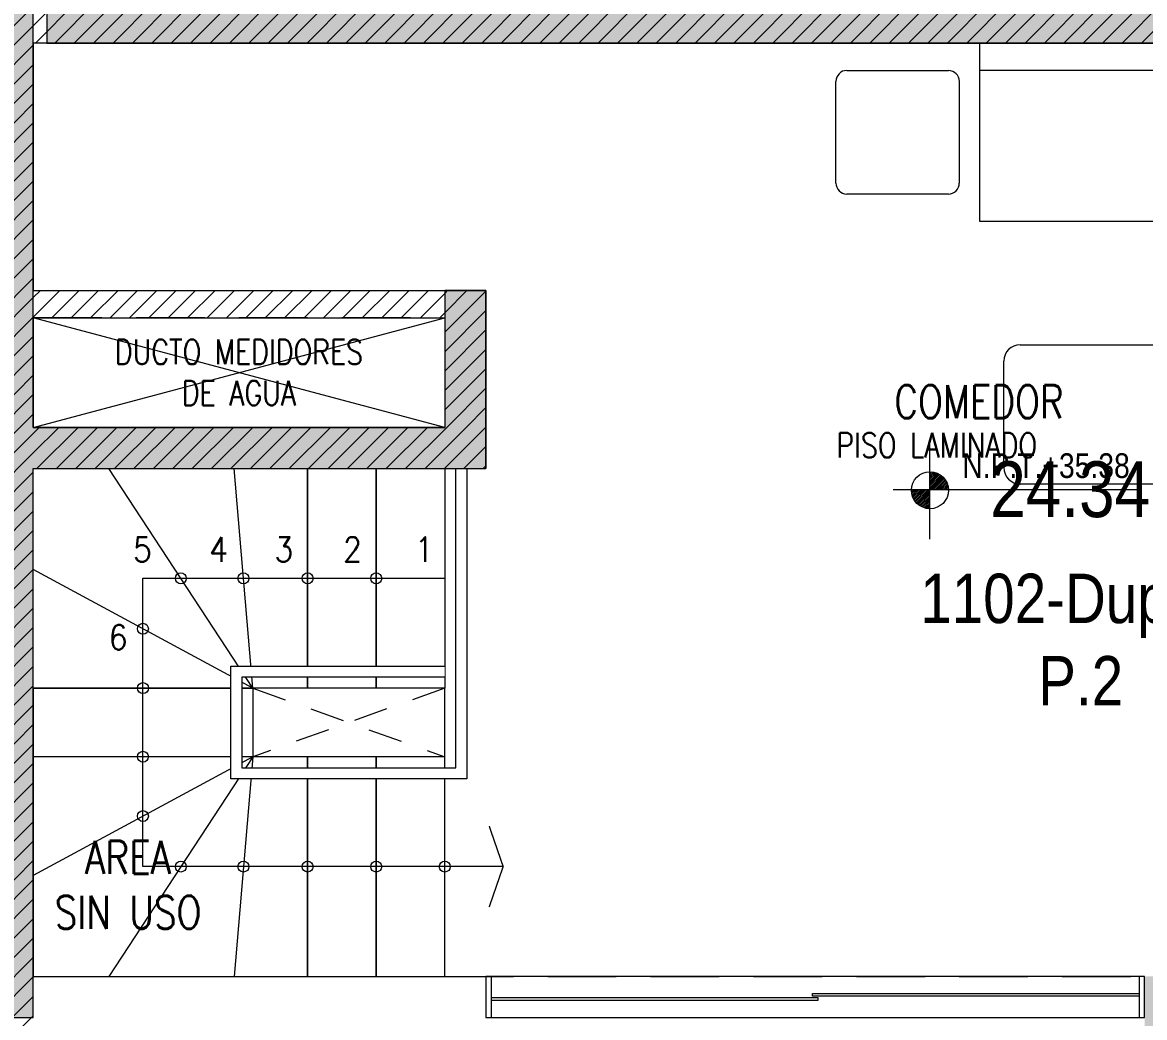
# Model space of a CAD drawing. Header units: millimetres. Extents: x 3738 to 3833, y 1327 to 1657.
# Drawn here: x 3808.133 to 3812.222, y 1385.038 to 1388.663 of the extents above; entities that cross this region are included whole.
import ezdxf
from ezdxf import colors
from ezdxf.entities.mleader import LeaderData, LeaderLine
from ezdxf.enums import TextEntityAlignment as Align
from ezdxf.math import Vec2, Vec3

# ---------------------------------------------------------------- set-up
doc = ezdxf.new("R2010")
doc.units = ezdxf.units.MM
doc.set_wipeout_variables(frame=1)
doc.linetypes.add('HIDDEN2', pattern=[0.1875, 0.125, -0.0625])
doc.linetypes.add('X-REF_DP_Arquitectura$0$HIDDEN', pattern=[0.375, 0.25, -0.125])
doc.layers.get('0').update_dxf_attribs({"color": 251, "lineweight": 9})
for name, color, linetype, lineweight in [('A-COCINAS-LAV', 251, 'Continuous', 13), ('A-LINEAS', 251, 'Continuous', 13), ('A-MOBILIARIO', 251, 'Continuous', 13), ('A-MURO BAJO', 251, 'Continuous', 13), ('A-MUROS', 251, 'Continuous', 13), ('A-NIVELES-NPT', 251, 'Continuous', 13), ('A-NUMERACIONDEP', 251, 'Continuous', 13), ('A-PROYECCIONES', 251, 'HIDDEN2', 13), ('A-TEXTO-ACABADO PISO', 251, 'Continuous', 13), ('A-TEXTO-AMBIENTE', 251, 'Continuous', 13), ('A-ÁREA TEXTO', 251, 'Continuous', 13), ('A_20_Estructuras', 251, 'Continuous', 13), ('A_50_TextoAmbiente', 251, 'Continuous', 13), ('A_50_TextoIndicaciones', 251, 'Continuous', 13), ('A_50_Vigas', 251, 'X-REF_DP_Arquitectura$0$HIDDEN', 13), ('A_60_HatchEstructuras', 251, 'Continuous', 13), ('DLP_MOBILIARIO FIJO', 251, 'Continuous', 13), ('MURO CF 120', 251, 'Continuous', 13), ('MURO CF 60', 251, 'Continuous', 13)]:
    doc.layers.add(name, color=color, linetype=linetype, lineweight=lineweight)
doc.styles.add('R80', font='ARIALN.TTF', dxfattribs={"height": 2.03})
doc.styles.add('R80-100', font='ARIALN.TTF', dxfattribs={"height": 0.2032})
doc.styles.add('ROMANS', font='romans.shx', dxfattribs={"width": 0.8})
pattern_1 = [(45, (-21.67, -43.67528), (-0.03535534, 0.03535534), [])]

# ---------------------------------------------------------------- blocks, each defined once
blk = doc.blocks.new('EF-P13')
at = {"layer": 'A_60_HatchEstructuras'}
h = blk.add_hatch(color=256, dxfattribs=at)
h.dxf.hatch_style = 1
h.paths.add_polyline_path([(44, -3.25), (42.4, -3.25), (42.4, -3.45), (44, -3.45)])
h.paths.add_polyline_path([(44, -10.4), (42.4, -10.4), (42.4, -10.6), (44, -10.6)])
h.paths.add_polyline_path([(40, -5.3), (38.35, -5.3), (38.35, -3.2999), (38.2, -3.2999), (38.2, -6.85), (38.2, -7), (38.2, -10.5501), (38.35, -10.5501), (38.35, -8.55), (40, -8.55), (40, -7.9009), (39.8499, -7.9009), (39.8499, -8.4), (38.35, -8.4), (38.35, -5.45), (39.8499, -5.45), (39.8499, -5.9491), (40, -5.9491)])
h.paths.add_polyline_path([(45.75, -4.3), (43.85, -4.3), (43.85, -4.45), (45.6, -4.45), (45.6, -6.85), (38.4, -6.85), (38.4, -7), (45.6, -7), (45.6, -9.4), (43.85, -9.4), (43.85, -9.55), (45.75, -9.55)])
at = {"layer": 'A_20_Estructuras'}
for points in [[(40, -5.3), (38.35, -5.3), (38.35, -3.2999), (38.2, -3.2999), (38.2, -6.85), (38.2, -7), (38.2, -10.5501), (38.35, -10.5501), (38.35, -8.55), (40, -8.55), (40, -7.9009), (39.8499, -7.9009), (39.8499, -8.4), (38.35, -8.4), (38.35, -5.45), (39.8499, -5.45), (39.8499, -5.9491), (40, -5.9491)], [(45.75, -4.3), (43.85, -4.3), (43.85, -4.45), (45.6, -4.45), (45.6, -6.85), (38.4, -6.85), (38.4, -7), (45.6, -7), (45.6, -9.4), (43.85, -9.4), (43.85, -9.55), (45.75, -9.55)]]:
    blk.add_lwpolyline(points, close=True, dxfattribs=at)
at = {"layer": 'A_50_Vigas'}
blk.add_line((38.35, -8, 0), (39.85, -8, 0), dxfattribs=at)
blk.add_lwpolyline([(38.35, -10.4001), (42.4, -10.4001)], dxfattribs=at)
blk = doc.blocks.new('_Dot')
at = {"color": 0, "linetype": 'ByBlock', "lineweight": -2}
blk.add_line((-0.5, 0), (-1, 0), dxfattribs=at)
at = {"color": 0, "linetype": 'ByBlock', "const_width": 0.5}
blk.add_lwpolyline([(-0.25, 0, 1), (0.25, 0, 1)], format="xyb", close=True, dxfattribs=at)
blk = doc.blocks.new('TEXTO AMBIENTES P11')
at = {"layer": 'A-TEXTO-ACABADO PISO', "insert": (41.6427, -8.4202), "char_height": 0.09, "attachment_point": 2, "rotation": 360, "style": 'ROMANS'}
blk.add_mtext_dynamic_manual_height_columns('PISO LAMINADO', width=1.20225, gutter_width=12.5, heights=[0], dxfattribs=at)
at = {"layer": 'A-TEXTO-AMBIENTE', "style": 'ROMANS', "width": 0.8}
blk.add_text('COMEDOR', height=0.12, dxfattribs=at).set_placement((41.7967, -8.3666), align=Align.CENTER)
at = {"layer": 'A-TEXTO-AMBIENTE', "insert": (38.6957, -9.9064, 0), "char_height": 0.12, "width": 0.588602, "attachment_point": 2, "style": 'ROMANS'}
blk.add_mtext('AREA SIN USO', dxfattribs=at)
blk = doc.blocks.new('TEXTO DUCTOS PT')
at = {"layer": 'A_50_TextoIndicaciones', "insert": (39.1, -8.2), "char_height": 0.09, "width": 1.064578, "attachment_point": 5, "style": 'ROMANS'}
blk.add_mtext('\\pxsm1,qc,t16;DUCTO MEDIDORES DE AGUA', dxfattribs=at)
blk = doc.blocks.new('MESITA FLAT 9')
for p, q in [((-0.185, 0), (0.185, 0)), ((-0.225, -0.41), (-0.225, -0.04)), ((0.225, -0.04), (0.225, -0.41)), ((0.185, -0.45), (-0.185, -0.45))]:
    blk.add_line(p, q)
for centre, start, end in [((-0.185, -0.04), 90, 180), ((0.185, -0.04), 360, 90), ((-0.1853, -0.41), 180, 270), ((0.185, -0.41), 270, 0)]:
    blk.add_arc(centre, 0.04, start, end)
blk = doc.blocks.new('MESA CENTRO')
for p, q in [((-0.1937, 0), (0.1937, 0)), ((-0.2537, -0.9421), (-0.2537, -0.06)), ((0.2537, -0.06), (0.2537, -0.9421)), ((0.1937, -1.0021), (-0.1937, -1.0021))]:
    blk.add_line(p, q)
for centre, start, end in [((-0.1937, -0.06), 90, 180), ((0.1937, -0.06), 0, 90), ((-0.1937, -0.9421), 180, 270), ((0.1937, -0.9421), 270, 0)]:
    blk.add_arc(centre, 0.06, start, end)
blk = doc.blocks.new('SOFA SEC')
for p, q in [((0, 0.65), (0.1, 0.65)), ((0.1, 0.65), (0.1, 0.1)), ((0.5, 0.65), (0.1, 0.65)), ((0.75, 0.65), (0.75, 0.1)), ((1.4, 0.65), (1.4, 0.1)), ((0.1, 0.1), (2.05, 0.1))]:
    blk.add_line(p, q)
blk.add_lwpolyline([(0.5, 1.55), (0.5, 0.65), (2.05, 0.65), (2.05, 0), (0, 0), (0, 1.55)], close=True)
blk = doc.blocks.new('ESC2')
at = {"layer": 'A-LINEAS', "color": 4, "const_width": 0.005}
blk.add_lwpolyline([(-1.6618, 1.5974), (-1.7127, 1.45), (-1.6618, 1.3026)], dxfattribs=at)
at = {"layer": 'A-LINEAS', "linetype": 'Continuous'}
for centre in [(-1.5, 1.45), (-1.25, 1.45), (-1, 1.45), (-0.7663, 1.45), (-0.5381, 1.45), (-0.4, 1.2662), (-0.4, 1.05), (-0.4001, 0.8), (-0.4, 0.5839), (-0.5381, 0.4)]:
    blk.add_circle(centre, 0.02, dxfattribs=at)
at = {"layer": 'A-MURO BAJO'}
for p, q in [((-1, 1.85), (-1, 1.05)), ((0, 1.85), (-1, 1.85)), ((0, 0.8), (0, 1.85)), ((-1, 1.05), (0, 1.05))]:
    blk.add_line(p, q, dxfattribs=at)
for points in [[(-1.5, 1.05), (-1.25, 1.05), (-1.25, 1.85), (-1.5, 1.85)], [(-1.25, 1.05), (-1, 1.05), (-1, 1.85), (-1.25, 1.85)], [(-1.5, 0.8), (-1.25, 0.8), (-1.25, 0), (-1.5, 0)], [(-1.25, 0.8), (-1, 0.8), (-1, 0), (-1.25, 0)], [(-1, 0.8), (0, 0.8), (0, 0), (-1, 0)]]:
    blk.add_lwpolyline(points, close=True, dxfattribs=at)
for points in [[(-0.8, 1.05), (-0.7326, 1.85)], [(-0.8, 1.05), (-0.2763, 1.85)], [(-0.8, 1.05), (0, 1.4825)], [(-0.0003, 0.8), (-0.8, 0.8), (-0.8, 1.05)], [(-0.8, 0.8), (-0.7326, 0)], [(-0.8, 0.8), (-0.2763, 0)], [(-0.8, 0.8), (0, 0.3675)]]:
    blk.add_lwpolyline(points, dxfattribs=at)
blk.add_wipeout([(-1.54, 0), (-1.58, 0), (-1.58, 1.13), (-0.72, 1.13), (-0.72, 0.72), (-1.5, 0.72), (-1.5, 0.76), (-0.76, 0.76), (-0.76, 1.09), (-1.54, 1.09), (-1.54, 0.9061)]).dxf.layer = 'A-COCINAS-LAV'
at = {"layer": 'A-COCINAS-LAV'}
for points in [[(-1.58, 0), (-1.58, 1.13), (-0.72, 1.13), (-0.72, 0.72), (-1.5, 0.72)], [(-1.5, 0.76), (-0.76, 0.76), (-0.76, 1.09), (-1.54, 1.09), (-1.54, 0)]]:
    blk.add_lwpolyline(points, dxfattribs=at)
at = {"layer": 'A-LINEAS', "linetype": 'Continuous'}
blk.add_lwpolyline([(-1.7127, 1.45), (-0.4, 1.45), (-0.4, 0.4), (-1.5, 0.4)], dxfattribs=at)
for centre in [(-1.25, 0.4), (-1, 0.4), (-0.7663, 0.4)]:
    blk.add_circle(centre, 0.02, dxfattribs=at)
at = {"layer": 'A-MURO BAJO'}
blk.add_line((-1.5, 1.05), (-1.5, 0.8), dxfattribs=at)
at = {"layer": 'A-PROYECCIONES'}
blk.add_line((-1.5, 0.8), (-0.8, 1.05), dxfattribs=at)
blk.add_lwpolyline([(-0.8, 0.8), (-1.5, 1.05)], dxfattribs=at)
blk = doc.blocks.new('DPTO 65_D2')
at = {"layer": 'A-LINEAS'}
for p, q in [((1.4999, 1.4), (0, 1.0009)), ((0, 1.4), (1.4999, 1.0009))]:
    blk.add_line(p, q, dxfattribs=at)
at = {"layer": 'A-MURO BAJO', "color": 7}
blk.add_line((-0.1701, 3.55, 0), (-2.53, 3.55), dxfattribs=at)
at = {"layer": 'A-MUROS'}
for p, q in [((1.4999, 1.4), (0, 1.4)), ((0, 1.0009), (0, 1.4)), ((1.4999, 1.0009), (1.4999, 1.4)), ((1.4999, 1.0009), (0, 1.0009)), ((1.4999, 0.9009), (-0.1501, 0.9009)), ((1.4999, 0), (1.4999, 0.9009)), ((-4.0001, 0), (1.4999, 0))]:
    blk.add_line(p, q, dxfattribs=at)
at = {"layer": 'DLP_MOBILIARIO FIJO', "color": 6, "elevation": 0}
blk.add_lwpolyline([(-2.55, 3.4), (-2.53, 3.4), (-2.53, 3.55), (-2.55, 3.55)], close=True, dxfattribs=at)
at = {"layer": 'DLP_MOBILIARIO FIJO', "elevation": 0}
for points in [[(-1.36, 3.4875), (-0.1701, 3.4875), (-0.1701, 3.4775), (-1.36, 3.4775)], [(-1.34, 3.4625), (-2.53, 3.4625), (-2.53, 3.4725), (-1.34, 3.4725)]]:
    blk.add_lwpolyline(points, close=True, dxfattribs=at)
blk.add_blockref('ESC2', (1.4999, 1.55))
at = {"layer": 'A-MOBILIARIO'}
for name, p, rotation in [('MESA CENTRO', (-3.0392, 1.3527, 0), 89.99997742088814), ('SOFA SEC', (-4.0001, 0), 359.9995671478982), ('MESITA FLAT 9', (-1.6501, 0.55), 359.9999175160668)]:
    blk.add_blockref(name, p, dxfattribs=dict(at, rotation=rotation))
at = {"layer": 'A-MURO BAJO', "color": 7}
blk.add_line((-2.53, 3.4, 0), (-0.1701, 3.4, 0), dxfattribs=at)
at = {"layer": 'A-MUROS'}
for p, q in [((-0.1501, 3.4), (-0.1501, 3.55)), ((1.4999, 3.4001), (-0.1501, 3.4)), ((1.4999, 3.4001), (1.4999, 1.55)), ((1.4999, 1.55), (-0.1501, 1.55)), ((-0.1501, 0.9009), (-0.1501, 1.55))]:
    blk.add_line(p, q, dxfattribs=at)
at = {"layer": 'DLP_MOBILIARIO FIJO', "color": 6, "elevation": 0}
blk.add_lwpolyline([(-0.1701, 3.4), (-0.1501, 3.4), (-0.1501, 3.55), (-0.1701, 3.55)], close=True, dxfattribs=at)
blk = doc.blocks.new('TC_P11')
at = {"rotation": 180}
blk.add_blockref('DPTO 65_D2', (41.1999, -45.95), dxfattribs=at)
for p, q in [((39.7, -47.3509), (41.2, -46.9509)), ((41.1999, -47.3509), (39.7, -46.9509))]:
    blk.add_line(p, q)
blk = doc.blocks.new('SIM NIVEL PLANTA')
at = {"linetype": 'Continuous'}
h = blk.add_hatch(dxfattribs=at)
h.set_pattern_fill('_USER', color=0, scale=0.089997, angle=45, style=0, pattern_type=0)
h.set_pattern_definition([(45, (31854.49523, 23864.84028), (-0.06363728001, 0.06363728001), [])])
h.paths.add_polyline_path([(-17.329, 0), (-15.979, 0, 0.409209), (-17.329, 1.327)])
h.paths.add_polyline_path([(-18.679, 0, 0.004279), (-18.679, -0.023, 0.414214), (-17.329, -1.373), (-17.329, 0)])
at = {"color": 0}
for p, q in [((-17.329, -3.577), (-17.329, 3.344)), ((-2, 0), (-20, 0))]:
    blk.add_line(p, q, dxfattribs=at)
at = {"color": 0, "linetype": 'Continuous'}
blk.add_circle((-17.329, -0.023), 1.35, dxfattribs=at)
at = {"color": 0, "style": 'R80'}
blk.add_attdef('N.P.T.+0.00', text='', height=1.8, dxfattribs=at).set_placement((-8.871, 1.774), align=Align.MIDDLE_CENTER)
blk = doc.blocks.new('NIVELES')
at = {"layer": 'A-NIVELES-NPT'}
ref = blk.add_blockref('SIM NIVEL PLANTA', (16.834, -108.1537, 0), dxfattribs=dict(at, xscale=0.05, yscale=0.05, zscale=0.05))
ref.add_attrib('N.P.T.+0.00', 'N.P.T.+35.38', dxfattribs={"layer": '0', "height": 0.09, "style": 'R80'}).set_placement((16.3905, -108.0651, 0), align=Align.MIDDLE_CENTER)
blk = doc.blocks.new('TEXTO NOTAS P11')
at = {"layer": 'A_50_TextoIndicaciones', "style": 'ROMANS', "width": 0.9}
for s, p in [('5', (38.7832, -8.8895)), ('4', (39.0606, -8.8895)), ('3', (39.2982, -8.8895)), ('2', (39.5482, -8.8895)), ('1', (39.8098, -8.8895)), ('6', (38.6943, -9.21))]:
    blk.add_text(s, height=0.09, dxfattribs=at).set_placement(p, align=Align.RIGHT)
blk = doc.blocks.new('TORRE F HATCH CORTAFUEGO')
at = {"layer": 'MURO CF 60'}
h = blk.add_hatch(dxfattribs=at)
h.set_pattern_fill('_USER', color=256, scale=0.05, angle=45, pattern_type=0)
h.set_pattern_definition(pattern_1)
h.paths.add_polyline_path([(-17.95, -93), (-1.6, -93), (-1.6, -93.15), (-17.95, -93.15)])
h = blk.add_hatch(dxfattribs=at)
h.set_pattern_fill('_USER', color=256, scale=0.05, angle=45, pattern_type=0)
h.set_pattern_definition(pattern_1)
h.paths.add_polyline_path([(-9.1499, -99.475), (-8.9999, -99.475), (-9, -93.15), (-9.15, -93.15)])
h = blk.add_hatch(dxfattribs=at)
h.set_pattern_fill('_USER', color=256, scale=0.05, angle=45, pattern_type=0)
h.set_pattern_definition(pattern_1)
h.paths.add_polyline_path([(-9, -94.0509), (-7.5, -94.0509), (-7.5001, -94.1508), (-9, -94.1509)])
h = blk.add_hatch(dxfattribs=at)
h.set_pattern_fill('_USER', color=256, scale=0.05, angle=45, pattern_type=0)
h.set_pattern_definition(pattern_1)
h.paths.add_polyline_path([(-7.5001, -94.0508), (-7.35, -94.0509), (-7.35, -94.55), (-7.5001, -94.55)])
h = blk.add_hatch(dxfattribs=at)
h.set_pattern_fill('_USER', color=256, scale=0.05, angle=45, pattern_type=0)
h.set_pattern_definition(pattern_1)
h.paths.add_polyline_path([(-9, -94.55), (-7.35, -94.55), (-7.35, -94.7), (-9, -94.7)])
blk = doc.blocks.new('areas-TE')
at = {"layer": 'A-ÁREA TEXTO', "color": 1, "insert": (41.8377, -108.5238, 0), "char_height": 0.2032, "width": 2.294455, "attachment_point": 1, "style": 'R80-100'}
blk.add_mtext('\\pxql;24.34m²', dxfattribs=at)
at = {"layer": 'A-NUMERACIONDEP'}
ml = blk.add_multileader_mtext('Standard', dxfattribs=at)
ml.set_content('1102-Duplex P.2', color=256, style='R80')
ml.set_leader_properties(color=256)
ml.set_arrow_properties(name='DOT')
ml.build(insert=Vec2(0, 0))
ml.multileader.update_dxf_attribs({"leader_type": 0, "has_text_frame": 1, "text_left_attachment_type": 2, "text_right_attachment_type": 2, "dogleg_length": 0.36, "arrow_head_size": 0.06, "scale": 0.06})
ctx = ml.context
ctx.base_point, ctx.scale, ctx.char_height, ctx.arrow_head_size, ctx.landing_gap_size, ctx.plane_origin = Vec3(41.3557, -109.0484), 0.06, 0.18, 0.06, 0.06, Vec3(41.2156, -109.0528)
ctx.left_attachment, ctx.right_attachment, ctx.text_align_type = 2, 2, 1
notes = []
notes.append((ctx, [(0, (1, 1, 0), (43.0704, -109.0484), (-1, 0), 0.0917, [(0, [(43.3569, -108.6995)], 0, [])])]))
ctx.mtext.insert, ctx.mtext.width, ctx.mtext.alignment, ctx.mtext.flow_direction = Vec3(42.1672, -108.9331), 1.716032, 2, 5
for ctx, leaders in notes:
    for number, flags, end, landing, length, lines in leaders:
        leader = LeaderData()
        leader.index, (leader.has_last_leader_line, leader.has_dogleg_vector, leader.attachment_direction) = number, flags
        leader.last_leader_point, leader.dogleg_vector, leader.dogleg_length = Vec3(end), Vec3(landing), length
        for number, points, colour, breaks in lines:
            line = LeaderLine()
            line.index, line.vertices, line.color, line.breaks = number, Vec3.list(points), colors.encode_raw_color(colour), breaks
            leader.lines.append(line)
        ctx.leaders.append(leader)

msp = doc.modelspace()

# ---------------------------------------------------------------- block references
for name, p in [('areas-TE', (3769.8221, 1495.5879)), ('EF-P13', (3769.8221, 1395.5876))]:
    msp.add_blockref(name, p)
at = {"layer": 'A_50_TextoAmbiente'}
msp.add_blockref('TEXTO AMBIENTES P11', (3769.8221, 1395.5879), dxfattribs=at)
at = {"layer": 'A_50_TextoIndicaciones'}
msp.add_blockref('TEXTO DUCTOS PT', (3769.8221, 1395.5879), dxfattribs=at)

# ---------------------------------------------------------------- next in the draw order: block references
msp.add_blockref('TC_P11', (3768.4721, 1434.5379))

# ---------------------------------------------------------------- next in the draw order: block references
msp.add_blockref('NIVELES', (3795.4725, 1495.1136, 0))
msp.add_blockref('TEXTO NOTAS P11', (3769.8221, 1395.5879), dxfattribs=at)
at = {"layer": 'MURO CF 120', "color": 251}
msp.add_blockref('TORRE F HATCH CORTAFUEGO', (3817.1721, 1481.7379), dxfattribs=at)

doc.saveas('drawing.dxf')
